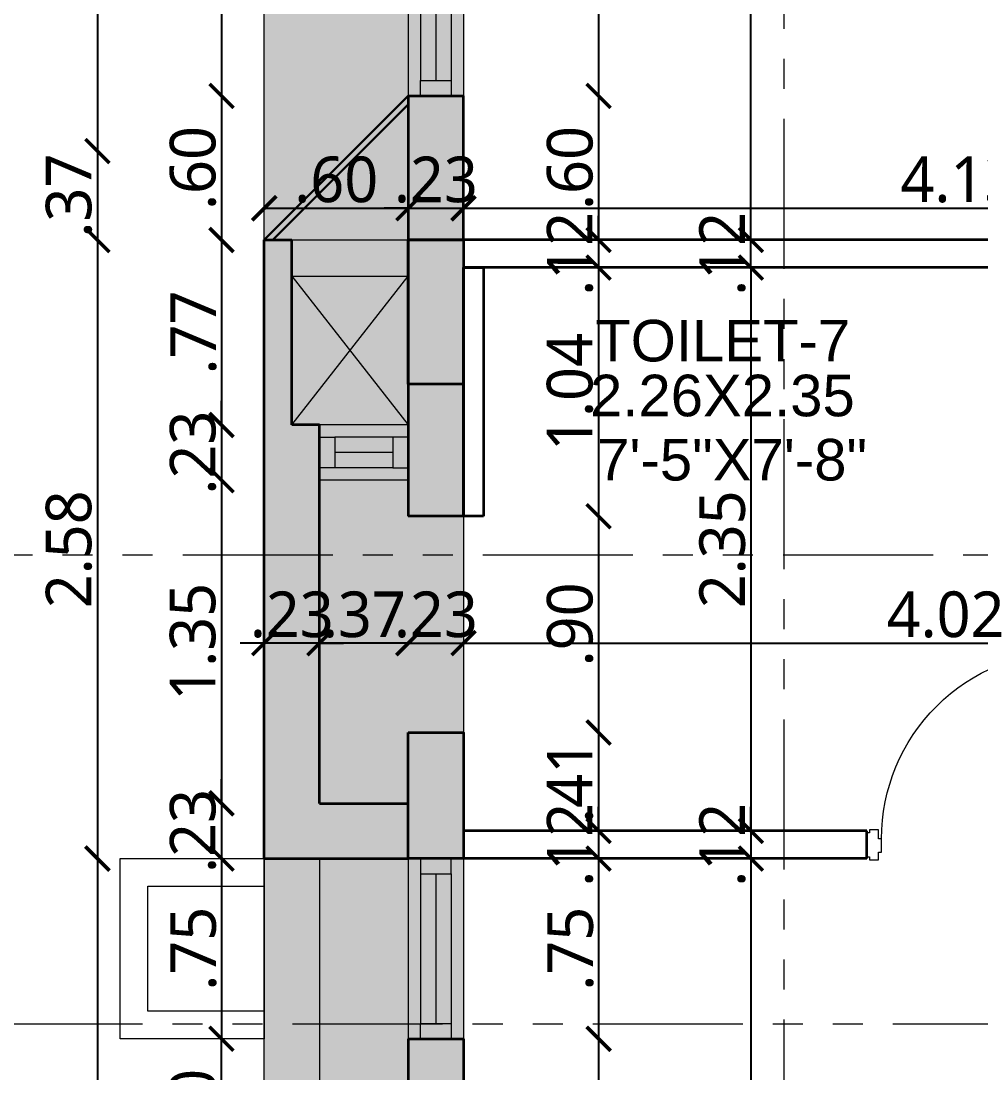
# Model space of a CAD drawing. Extents: x 2450 to 2649, y -7 to 131.
# Drawn here: x 2453.57 to 2457.567, y 34.671 to 39.05 of the extents above; entities that cross this region are included whole.
import ezdxf

# ---------------------------------------------------------------- set-up
doc = ezdxf.new("R2010")
doc.units = 0
doc.header["$MEASUREMENT"] = 0
doc.header["$PDMODE"] = 34
doc.linetypes.add('HIDDEN', pattern=[0.375, 0.25, -0.125])
doc.linetypes.add('PHANTOM2', pattern=[1.25, 0.625, -0.125, 0.125, -0.125, 0.125, -0.125])
for name, color, linetype, lineweight in [('COLUMN', 5, 'Continuous', 35), ('DOOR-WINDOW', 35, 'Continuous', 13), ('DROP', 35, 'Continuous', 13), ('M.S.JALI', 200, 'Continuous', 30), ('SECTION LINE', 3, 'PHANTOM2', 5), ('terrace-02', 63, 'Continuous', 18), ('TEXT-1', 7, 'Continuous', 9), ('WALL', 30, 'Continuous', 35), ('WINDOW-LINE', 25, 'Continuous', 9)]:
    doc.layers.add(name, color=color, linetype=linetype, lineweight=lineweight)
for name, color, linetype, lineweight, true_color in [('HEATCH BEAM BOTTOM', 7, 'Continuous', 13, 0x92bdc9), ('R.C.C PROJATION', 7, 'HIDDEN', 13, 0xa32900), ('WORKING DIM', 7, 'Continuous', 15, 0x292929)]:
    doc.layers.add(name, color=color, linetype=linetype, lineweight=lineweight, true_color=true_color)
doc.styles.add('ARIAL', font='arial.ttf')
doc.styles.get("Standard").update_dxf_attribs({"font": 'malgunsl.ttf'})
doc.dimstyles.new('R07', dxfattribs={"dimtxt": 0.19, "dimasz": 0.1, "dimexe": 0.18, "dimexo": 0.0625, "dimgap": 0.02, "dimtad": 1, "dimzin": 4, "dimdsep": 46, "dimtxsty": 'Standard', "dimblk": 'ARCHTICK', "dimcen": 0, "dimse1": 1, "dimse2": 1, "dimclrd": 256, "dimclre": 48, "dimclrt": 256, "dimadec": 0, "dimazin": 0, "dimtm": 1e-09, "dimtfac": 1, "dimtix": 1, "dimtmove": 1, "dimatfit": 3, "dimfxl": 0.18, "dimtolj": 1, "dimtzin": 0, "dimlwe": 15, "dimarcsym": 0})

# ---------------------------------------------------------------- blocks, each defined once
blk = doc.blocks.new('*U33')
at = {"layer": 'WINDOW-LINE'}
for p, q in [((175536.9, -38738.57), (175536.9, -38724.1)), ((175545.9, -38738.57), (175545.9, -38724.1))]:
    blk.add_line(p, q, dxfattribs=at)
at = {"layer": 'WINDOW-LINE', "color": 35, "true_color": 0x9d754d}
for p, q in [((175538.9, -38736.07), (175538.9, -38726.6)), ((175543.9, -38736.07), (175543.9, -38726.6))]:
    blk.add_line(p, q, dxfattribs=at)
at = {"layer": 'WINDOW-LINE', "color": 4, "true_color": 0x24ffff}
blk.add_line((175541.4, -38736.07), (175541.4, -38726.6), dxfattribs=at)
at = {"layer": 'WINDOW-LINE'}
for points in [[(175536.9, -38724.1), (175545.9, -38724.1), (175545.9, -38724.1), (175536.9, -38724.1)], [(175536.9, -38738.57), (175545.9, -38738.57), (175545.9, -38738.57), (175536.9, -38738.57)]]:
    blk.add_lwpolyline(points, close=True, dxfattribs=at)
at = {"layer": 'WINDOW-LINE', "color": 35, "true_color": 0x9d754d}
for points in [[(175538.9, -38724.1), (175543.9, -38724.1), (175543.9, -38726.6), (175538.9, -38726.6)], [(175538.9, -38738.57), (175543.9, -38738.57), (175543.9, -38736.07), (175538.9, -38736.07)]]:
    blk.add_lwpolyline(points, close=True, dxfattribs=at)
blk = doc.blocks.new('*U36')
at = {"layer": 'WINDOW-LINE'}
for p, q in [((175536.9, -38810.37), (175536.9, -38726.84)), ((175545.9, -38810.37), (175545.9, -38726.84))]:
    blk.add_line(p, q, dxfattribs=at)
at = {"layer": 'WINDOW-LINE', "color": 35, "true_color": 0x9d754d}
for p, q in [((175538.9, -38807.87), (175538.9, -38729.34)), ((175543.9, -38807.87), (175543.9, -38729.34))]:
    blk.add_line(p, q, dxfattribs=at)
at = {"layer": 'WINDOW-LINE', "color": 4, "true_color": 0x24ffff}
blk.add_line((175541.4, -38807.87), (175541.4, -38729.34), dxfattribs=at)
at = {"layer": 'WINDOW-LINE'}
for points in [[(175536.9, -38726.84), (175545.9, -38726.84), (175545.9, -38726.84), (175536.9, -38726.84)], [(175536.9, -38810.37), (175545.9, -38810.37), (175545.9, -38810.37), (175536.9, -38810.37)]]:
    blk.add_lwpolyline(points, close=True, dxfattribs=at)
at = {"layer": 'WINDOW-LINE', "color": 35, "true_color": 0x9d754d}
for points in [[(175538.9, -38726.84), (175543.9, -38726.84), (175543.9, -38729.34), (175538.9, -38729.34)], [(175538.9, -38810.37), (175543.9, -38810.37), (175543.9, -38807.87), (175538.9, -38807.87)]]:
    blk.add_lwpolyline(points, close=True, dxfattribs=at)
blk = doc.blocks.new('*U14')
at = {"layer": 'DOOR-WINDOW'}
for points in [[(0.0492, 0.804), (0.0492, 0.0263), (0.0605, 0.0263), (0.0605, 0.804), (0.0492, 0.804)], [(0, 0.05), (0, -0.05), (0.0105, -0.05), (0.0105, -0.0625), (0.048, -0.0625), (0.048, -0.0313), (0.0605, -0.0313), (0.0605, 0.025), (0.048, 0.025), (0.048, 0.0625), (0.0105, 0.0625), (0.0105, 0.05)], [(0.9, 0.05), (0.9, -0.05), (0.8895, -0.05), (0.8895, -0.0625), (0.852, -0.0625), (0.852, -0.0313), (0.8395, -0.0313), (0.8395, 0.025), (0.852, 0.025), (0.852, 0.0625), (0.8895, 0.0625), (0.8895, 0.05)]]:
    blk.add_lwpolyline(points, close=True, dxfattribs=at)
blk.add_arc((0.0605, 0.025), 0.779, 360, 90.3667, dxfattribs=at)
blk = doc.blocks.new('*U76')
at = {"layer": 'WINDOW-LINE'}
for p, q in [((175536.9, -38729.38), (175536.9, -38700.03)), ((175545.9, -38729.38), (175545.9, -38700.03))]:
    blk.add_line(p, q, dxfattribs=at)
at = {"layer": 'WINDOW-LINE', "color": 35, "true_color": 0x9d754d}
for p, q in [((175538.9, -38726.88), (175538.9, -38702.53)), ((175543.9, -38726.88), (175543.9, -38702.53))]:
    blk.add_line(p, q, dxfattribs=at)
at = {"layer": 'WINDOW-LINE', "color": 4, "true_color": 0x24ffff}
blk.add_line((175541.4, -38726.88), (175541.4, -38702.53), dxfattribs=at)
at = {"layer": 'WINDOW-LINE'}
for points in [[(175536.9, -38700.03), (175545.9, -38700.03), (175545.9, -38700.03), (175536.9, -38700.03)], [(175536.9, -38729.38), (175545.9, -38729.38), (175545.9, -38729.38), (175536.9, -38729.38)]]:
    blk.add_lwpolyline(points, close=True, dxfattribs=at)
at = {"layer": 'WINDOW-LINE', "color": 35, "true_color": 0x9d754d}
for points in [[(175538.9, -38700.03), (175543.9, -38700.03), (175543.9, -38702.53), (175538.9, -38702.53)], [(175538.9, -38729.38), (175543.9, -38729.38), (175543.9, -38726.88), (175538.9, -38726.88)]]:
    blk.add_lwpolyline(points, close=True, dxfattribs=at)
blk = doc.blocks.new('_ArchTick')
at = {"color": 0, "linetype": 'ByBlock', "const_width": 0.15}
blk.add_lwpolyline([(-0.5, -0.5), (0.5, 0.5)], dxfattribs=at)
blk = doc.blocks.new('*D3047')
at = {"layer": 'DEFPOINTS', "color": 0, "transparency": 16777216}
for p in [(2455.1828, 40.8732), (2454.4048, 38.7385), (2455.1828, 38.7385)]:
    blk.add_point(p, dxfattribs=at)
at = {"layer": 'WORKING DIM', "lineweight": -2, "transparency": 16777216}
blk.add_line((2454.4048, 40.8732), (2454.4048, 38.7385), dxfattribs=at)
at = {"layer": 'WORKING DIM', "lineweight": -2, "transparency": 16777216, "xscale": 0.1, "yscale": 0.1, "zscale": 0.1}
for p, rotation in [((2454.4048, 40.8732), 90), ((2454.4048, 38.7385), 270)]:
    blk.add_blockref('_ArchTick', p, dxfattribs=dict(at, rotation=rotation))
at = {"layer": 'WORKING DIM', "transparency": 16777216, "insert": (2454.286, 39.8058), "char_height": 0.19, "attachment_point": 5, "rotation": 90}
blk.add_mtext('\\A1;2.13', dxfattribs=at)
blk = doc.blocks.new('*D3048')
at = {"layer": 'DEFPOINTS', "color": 0, "transparency": 16777216}
for p in [(2455.1828, 38.7385), (2454.4048, 38.1385), (2455.1828, 38.1385)]:
    blk.add_point(p, dxfattribs=at)
at = {"layer": 'WORKING DIM', "lineweight": -2, "transparency": 16777216}
blk.add_line((2454.4048, 38.7385), (2454.4048, 38.1385), dxfattribs=at)
at = {"layer": 'WORKING DIM', "lineweight": -2, "transparency": 16777216, "xscale": 0.1, "yscale": 0.1, "zscale": 0.1}
for p, rotation in [((2454.4048, 38.7385), 90), ((2454.4048, 38.1385), 270)]:
    blk.add_blockref('_ArchTick', p, dxfattribs=dict(at, rotation=rotation))
at = {"layer": 'WORKING DIM', "transparency": 16777216, "insert": (2454.2865, 38.4385), "char_height": 0.19, "attachment_point": 5, "rotation": 90}
blk.add_mtext('\\A1;.60', dxfattribs=at)
blk = doc.blocks.new('*D3049')
at = {"layer": 'DEFPOINTS', "color": 0, "transparency": 16777216}
for p in [(2455.1828, 38.1385), (2454.4048, 37.3685), (2454.7553, 37.3685)]:
    blk.add_point(p, dxfattribs=at)
at = {"layer": 'WORKING DIM', "lineweight": -2, "transparency": 16777216}
blk.add_line((2454.4048, 38.1385), (2454.4048, 37.3685), dxfattribs=at)
at = {"layer": 'WORKING DIM', "lineweight": -2, "transparency": 16777216, "xscale": 0.1, "yscale": 0.1, "zscale": 0.1}
for p, rotation in [((2454.4048, 38.1385), 90), ((2454.4048, 37.3685), 270)]:
    blk.add_blockref('_ArchTick', p, dxfattribs=dict(at, rotation=rotation))
at = {"layer": 'WORKING DIM', "transparency": 16777216, "insert": (2454.2884, 37.7535), "char_height": 0.19, "attachment_point": 5, "rotation": 90}
blk.add_mtext('\\A1;.77', dxfattribs=at)
blk = doc.blocks.new('*D3050')
at = {"layer": 'DEFPOINTS', "color": 0, "transparency": 16777216}
for p in [(2454.7553, 37.3685), (2454.4048, 37.1385), (2454.8128, 37.1385)]:
    blk.add_point(p, dxfattribs=at)
at = {"layer": 'WORKING DIM', "lineweight": -2, "transparency": 16777216}
for p, q in [((2454.4048, 37.3685), (2454.4048, 37.4685)), ((2454.4048, 37.3685), (2454.4048, 37.1385)), ((2454.4048, 37.1385), (2454.4048, 37.0385))]:
    blk.add_line(p, q, dxfattribs=at)
at = {"layer": 'WORKING DIM', "lineweight": -2, "transparency": 16777216, "xscale": 0.1, "yscale": 0.1, "zscale": 0.1}
for p, rotation in [((2454.4048, 37.3685), 270), ((2454.4048, 37.1385), 90)]:
    blk.add_blockref('_ArchTick', p, dxfattribs=dict(at, rotation=rotation))
at = {"layer": 'WORKING DIM', "transparency": 16777216, "insert": (2454.2865, 37.2535), "char_height": 0.19, "attachment_point": 5, "rotation": 90}
blk.add_mtext('\\A1;.23', dxfattribs=at)
blk = doc.blocks.new('*D3051')
at = {"layer": 'DEFPOINTS', "color": 0, "transparency": 16777216}
for p in [(2454.8128, 37.1385), (2454.4048, 35.7935), (2454.8128, 35.7935)]:
    blk.add_point(p, dxfattribs=at)
at = {"layer": 'WORKING DIM', "lineweight": -2, "transparency": 16777216}
blk.add_line((2454.4048, 37.1385), (2454.4048, 35.7935), dxfattribs=at)
at = {"layer": 'WORKING DIM', "lineweight": -2, "transparency": 16777216, "xscale": 0.1, "yscale": 0.1, "zscale": 0.1}
for p, rotation in [((2454.4048, 37.1385), 90), ((2454.4048, 35.7935), 270)]:
    blk.add_blockref('_ArchTick', p, dxfattribs=dict(at, rotation=rotation))
at = {"layer": 'WORKING DIM', "transparency": 16777216, "insert": (2454.286, 36.466), "char_height": 0.19, "attachment_point": 5, "rotation": 90}
blk.add_mtext('\\A1;1.35', dxfattribs=at)
blk = doc.blocks.new('*D3052')
at = {"layer": 'DEFPOINTS', "color": 0, "transparency": 16777216}
for p in [(2454.8128, 35.7935), (2454.4048, 35.5635), (2454.8128, 35.5635)]:
    blk.add_point(p, dxfattribs=at)
at = {"layer": 'WORKING DIM', "lineweight": -2, "transparency": 16777216}
for p, q in [((2454.4048, 35.7935), (2454.4048, 35.8935)), ((2454.4048, 35.7935), (2454.4048, 35.5635)), ((2454.4048, 35.5635), (2454.4048, 35.4635))]:
    blk.add_line(p, q, dxfattribs=at)
at = {"layer": 'WORKING DIM', "lineweight": -2, "transparency": 16777216, "xscale": 0.1, "yscale": 0.1, "zscale": 0.1}
for p, rotation in [((2454.4048, 35.7935), 270), ((2454.4048, 35.5635), 90)]:
    blk.add_blockref('_ArchTick', p, dxfattribs=dict(at, rotation=rotation))
at = {"layer": 'WORKING DIM', "transparency": 16777216, "insert": (2454.2865, 35.6785), "char_height": 0.19, "attachment_point": 5, "rotation": 90}
blk.add_mtext('\\A1;.23', dxfattribs=at)
blk = doc.blocks.new('*D3053')
at = {"layer": 'DEFPOINTS', "color": 0, "transparency": 16777216}
for p in [(2454.8128, 35.5635), (2454.4048, 34.8135), (2455.1828, 34.8135)]:
    blk.add_point(p, dxfattribs=at)
at = {"layer": 'WORKING DIM', "lineweight": -2, "transparency": 16777216}
blk.add_line((2454.4048, 35.5635), (2454.4048, 34.8135), dxfattribs=at)
at = {"layer": 'WORKING DIM', "lineweight": -2, "transparency": 16777216, "xscale": 0.1, "yscale": 0.1, "zscale": 0.1}
for p, rotation in [((2454.4048, 35.5635), 90), ((2454.4048, 34.8135), 270)]:
    blk.add_blockref('_ArchTick', p, dxfattribs=dict(at, rotation=rotation))
at = {"layer": 'WORKING DIM', "transparency": 16777216, "insert": (2454.2882, 35.1885), "char_height": 0.19, "attachment_point": 5, "rotation": 90}
blk.add_mtext('\\A1;.75', dxfattribs=at)
blk = doc.blocks.new('*D3057')
at = {"layer": 'DEFPOINTS', "color": 0, "transparency": 16777216}
for p in [(2455.1828, 41.1032), (2453.888, 38.5085), (2454.9978, 38.5085)]:
    blk.add_point(p, dxfattribs=at)
at = {"layer": 'WORKING DIM', "lineweight": -2, "transparency": 16777216}
blk.add_line((2453.888, 41.1032), (2453.888, 38.5085), dxfattribs=at)
at = {"layer": 'WORKING DIM', "lineweight": -2, "transparency": 16777216, "xscale": 0.1, "yscale": 0.1, "zscale": 0.1}
for p, rotation in [((2453.888, 41.1032), 90), ((2453.888, 38.5085), 270)]:
    blk.add_blockref('_ArchTick', p, dxfattribs=dict(at, rotation=rotation))
at = {"layer": 'WORKING DIM', "transparency": 16777216, "insert": (2453.7697, 39.8058), "char_height": 0.19, "attachment_point": 5, "rotation": 90}
blk.add_mtext('\\A1;2.59', dxfattribs=at)
blk = doc.blocks.new('*D3058')
at = {"layer": 'DEFPOINTS', "color": 0, "transparency": 16777216}
for p in [(2454.9978, 38.5085), (2453.888, 38.1385), (2454.9403, 38.1385)]:
    blk.add_point(p, dxfattribs=at)
at = {"layer": 'WORKING DIM', "lineweight": -2, "transparency": 16777216}
blk.add_line((2453.888, 38.5085), (2453.888, 38.1385), dxfattribs=at)
at = {"layer": 'WORKING DIM', "lineweight": -2, "transparency": 16777216, "xscale": 0.1, "yscale": 0.1, "zscale": 0.1}
for p, rotation in [((2453.888, 38.5085), 90), ((2453.888, 38.1385), 270)]:
    blk.add_blockref('_ArchTick', p, dxfattribs=dict(at, rotation=rotation))
at = {"layer": 'WORKING DIM', "transparency": 16777216, "insert": (2453.7697, 38.3235), "char_height": 0.19, "attachment_point": 5, "rotation": 90}
blk.add_mtext('\\A1;.37', dxfattribs=at)
blk = doc.blocks.new('*D3059')
at = {"layer": 'DEFPOINTS', "color": 0, "transparency": 16777216}
for p in [(2454.9403, 38.1385), (2453.888, 35.5635), (2454.9403, 35.5635)]:
    blk.add_point(p, dxfattribs=at)
at = {"layer": 'WORKING DIM', "lineweight": -2, "transparency": 16777216}
blk.add_line((2453.888, 38.1385), (2453.888, 35.5635), dxfattribs=at)
at = {"layer": 'WORKING DIM', "lineweight": -2, "transparency": 16777216, "xscale": 0.1, "yscale": 0.1, "zscale": 0.1}
for p, rotation in [((2453.888, 38.1385), 90), ((2453.888, 35.5635), 270)]:
    blk.add_blockref('_ArchTick', p, dxfattribs=dict(at, rotation=rotation))
at = {"layer": 'WORKING DIM', "transparency": 16777216, "insert": (2453.7697, 36.851), "char_height": 0.19, "attachment_point": 5, "rotation": 90}
blk.add_mtext('\\A1;2.58', dxfattribs=at)
blk = doc.blocks.new('*D3060')
at = {"layer": 'DEFPOINTS', "color": 0, "transparency": 16777216}
for p in [(2454.9403, 35.5635), (2453.888, 31.0835), (2455.4828, 31.0835)]:
    blk.add_point(p, dxfattribs=at)
at = {"layer": 'WORKING DIM', "lineweight": -2, "transparency": 16777216}
blk.add_line((2453.888, 35.5635), (2453.888, 31.0835), dxfattribs=at)
at = {"layer": 'WORKING DIM', "lineweight": -2, "transparency": 16777216, "xscale": 0.1, "yscale": 0.1, "zscale": 0.1}
for p, rotation in [((2453.888, 35.5635), 90), ((2453.888, 31.0835), 270)]:
    blk.add_blockref('_ArchTick', p, dxfattribs=dict(at, rotation=rotation))
at = {"layer": 'WORKING DIM', "transparency": 16777216, "insert": (2453.7697, 33.3235), "char_height": 0.19, "attachment_point": 5, "rotation": 90}
blk.add_mtext('\\A1;4.48', dxfattribs=at)
blk = doc.blocks.new('*D3076')
at = {"layer": 'DEFPOINTS', "color": 0, "transparency": 16777216}
for p in [(2455.4128, 40.8732), (2455.4128, 38.7385), (2455.9751, 38.7385)]:
    blk.add_point(p, dxfattribs=at)
at = {"layer": 'WORKING DIM', "lineweight": -2, "transparency": 16777216}
blk.add_line((2455.9751, 40.8732), (2455.9751, 38.7385), dxfattribs=at)
at = {"layer": 'WORKING DIM', "lineweight": -2, "transparency": 16777216, "xscale": 0.1, "yscale": 0.1, "zscale": 0.1}
for p, rotation in [((2455.9751, 40.8732), 90), ((2455.9751, 38.7385), 270)]:
    blk.add_blockref('_ArchTick', p, dxfattribs=dict(at, rotation=rotation))
at = {"layer": 'WORKING DIM', "transparency": 16777216, "insert": (2455.8563, 39.8058), "char_height": 0.19, "attachment_point": 5, "rotation": 90}
blk.add_mtext('\\A1;2.13', dxfattribs=at)
blk = doc.blocks.new('*D3077')
at = {"layer": 'DEFPOINTS', "color": 0, "transparency": 16777216}
for p in [(2455.4128, 38.7385), (2455.4128, 38.1385), (2455.9751, 38.1385)]:
    blk.add_point(p, dxfattribs=at)
at = {"layer": 'WORKING DIM', "lineweight": -2, "transparency": 16777216}
blk.add_line((2455.9751, 38.7385), (2455.9751, 38.1385), dxfattribs=at)
at = {"layer": 'WORKING DIM', "lineweight": -2, "transparency": 16777216, "xscale": 0.1, "yscale": 0.1, "zscale": 0.1}
for p, rotation in [((2455.9751, 38.7385), 90), ((2455.9751, 38.1385), 270)]:
    blk.add_blockref('_ArchTick', p, dxfattribs=dict(at, rotation=rotation))
at = {"layer": 'WORKING DIM', "transparency": 16777216, "insert": (2455.8568, 38.4385), "char_height": 0.19, "attachment_point": 5, "rotation": 90}
blk.add_mtext('\\A1;.60', dxfattribs=at)
blk = doc.blocks.new('*D3078')
at = {"layer": 'DEFPOINTS', "color": 0, "transparency": 16777216}
for p in [(2455.4128, 38.1385), (2455.4128, 38.0235), (2455.9751, 38.0235)]:
    blk.add_point(p, dxfattribs=at)
at = {"layer": 'WORKING DIM', "lineweight": -2, "transparency": 16777216}
for p, q in [((2455.9751, 38.1385), (2455.9751, 38.2385)), ((2455.9751, 38.1385), (2455.9751, 38.0235)), ((2455.9751, 38.0235), (2455.9751, 37.9235))]:
    blk.add_line(p, q, dxfattribs=at)
at = {"layer": 'WORKING DIM', "lineweight": -2, "transparency": 16777216, "xscale": 0.1, "yscale": 0.1, "zscale": 0.1}
for p, rotation in [((2455.9751, 38.1385), 270), ((2455.9751, 38.0235), 90)]:
    blk.add_blockref('_ArchTick', p, dxfattribs=dict(at, rotation=rotation))
at = {"layer": 'WORKING DIM', "transparency": 16777216, "insert": (2455.8566, 38.081), "char_height": 0.19, "attachment_point": 5, "rotation": 90}
blk.add_mtext('\\A1;.12', dxfattribs=at)
blk = doc.blocks.new('*D3079')
at = {"layer": 'DEFPOINTS', "color": 0, "transparency": 16777216}
for p in [(2455.4128, 38.0235), (2455.4952, 36.9885), (2455.9751, 36.9885)]:
    blk.add_point(p, dxfattribs=at)
at = {"layer": 'WORKING DIM', "lineweight": -2, "transparency": 16777216}
blk.add_line((2455.9751, 38.0235), (2455.9751, 36.9885), dxfattribs=at)
at = {"layer": 'WORKING DIM', "lineweight": -2, "transparency": 16777216, "xscale": 0.1, "yscale": 0.1, "zscale": 0.1}
for p, rotation in [((2455.9751, 38.0235), 90), ((2455.9751, 36.9885), 270)]:
    blk.add_blockref('_ArchTick', p, dxfattribs=dict(at, rotation=rotation))
at = {"layer": 'WORKING DIM', "transparency": 16777216, "insert": (2455.8563, 37.506), "char_height": 0.19, "attachment_point": 5, "rotation": 90}
blk.add_mtext('\\A1;1.04', dxfattribs=at)
blk = doc.blocks.new('*D3080')
at = {"layer": 'DEFPOINTS', "color": 0, "transparency": 16777216}
for p in [(2455.4952, 36.9885), (2455.4128, 36.0885), (2455.9751, 36.0885)]:
    blk.add_point(p, dxfattribs=at)
at = {"layer": 'WORKING DIM', "lineweight": -2, "transparency": 16777216}
blk.add_line((2455.9751, 36.9885), (2455.9751, 36.0885), dxfattribs=at)
at = {"layer": 'WORKING DIM', "lineweight": -2, "transparency": 16777216, "xscale": 0.1, "yscale": 0.1, "zscale": 0.1}
for p, rotation in [((2455.9751, 36.9885), 90), ((2455.9751, 36.0885), 270)]:
    blk.add_blockref('_ArchTick', p, dxfattribs=dict(at, rotation=rotation))
at = {"layer": 'WORKING DIM', "transparency": 16777216, "insert": (2455.8568, 36.5385), "char_height": 0.19, "attachment_point": 5, "rotation": 90}
blk.add_mtext('\\A1;.90', dxfattribs=at)
blk = doc.blocks.new('*D3081')
at = {"layer": 'DEFPOINTS', "color": 0, "transparency": 16777216}
for p in [(2455.4128, 36.0885), (2455.4128, 35.6785), (2455.9751, 35.6785)]:
    blk.add_point(p, dxfattribs=at)
at = {"layer": 'WORKING DIM', "lineweight": -2, "transparency": 16777216}
blk.add_line((2455.9751, 36.0885), (2455.9751, 35.6785), dxfattribs=at)
at = {"layer": 'WORKING DIM', "lineweight": -2, "transparency": 16777216, "xscale": 0.1, "yscale": 0.1, "zscale": 0.1}
for p, rotation in [((2455.9751, 36.0885), 90), ((2455.9751, 35.6785), 270)]:
    blk.add_blockref('_ArchTick', p, dxfattribs=dict(at, rotation=rotation))
at = {"layer": 'WORKING DIM', "transparency": 16777216, "insert": (2455.8566, 35.8835), "char_height": 0.19, "attachment_point": 5, "rotation": 90}
blk.add_mtext('\\A1;.41', dxfattribs=at)
blk = doc.blocks.new('*D3082')
at = {"layer": 'DEFPOINTS', "color": 0, "transparency": 16777216}
for p in [(2455.4128, 35.6785), (2455.4128, 35.5635), (2455.9751, 35.5635)]:
    blk.add_point(p, dxfattribs=at)
at = {"layer": 'WORKING DIM', "lineweight": -2, "transparency": 16777216}
for p, q in [((2455.9751, 35.6785), (2455.9751, 35.7785)), ((2455.9751, 35.6785), (2455.9751, 35.5635)), ((2455.9751, 35.5635), (2455.9751, 35.4635))]:
    blk.add_line(p, q, dxfattribs=at)
at = {"layer": 'WORKING DIM', "lineweight": -2, "transparency": 16777216, "xscale": 0.1, "yscale": 0.1, "zscale": 0.1}
for p, rotation in [((2455.9751, 35.6785), 270), ((2455.9751, 35.5635), 90)]:
    blk.add_blockref('_ArchTick', p, dxfattribs=dict(at, rotation=rotation))
at = {"layer": 'WORKING DIM', "transparency": 16777216, "insert": (2455.8566, 35.621), "char_height": 0.19, "attachment_point": 5, "rotation": 90}
blk.add_mtext('\\A1;.12', dxfattribs=at)
blk = doc.blocks.new('*D3083')
at = {"layer": 'DEFPOINTS', "color": 0, "transparency": 16777216}
for p in [(2455.4128, 35.5635), (2455.4128, 34.8135), (2455.9751, 34.8135)]:
    blk.add_point(p, dxfattribs=at)
at = {"layer": 'WORKING DIM', "lineweight": -2, "transparency": 16777216}
blk.add_line((2455.9751, 35.5635), (2455.9751, 34.8135), dxfattribs=at)
at = {"layer": 'WORKING DIM', "lineweight": -2, "transparency": 16777216, "xscale": 0.1, "yscale": 0.1, "zscale": 0.1}
for p, rotation in [((2455.9751, 35.5635), 90), ((2455.9751, 34.8135), 270)]:
    blk.add_blockref('_ArchTick', p, dxfattribs=dict(at, rotation=rotation))
at = {"layer": 'WORKING DIM', "transparency": 16777216, "insert": (2455.8585, 35.1885), "char_height": 0.19, "attachment_point": 5, "rotation": 90}
blk.add_mtext('\\A1;.75', dxfattribs=at)
blk = doc.blocks.new('*D3084')
at = {"layer": 'DEFPOINTS', "color": 0, "transparency": 16777216}
for p in [(2455.4128, 34.8135), (2455.5978, 31.3135), (2455.9751, 31.3135)]:
    blk.add_point(p, dxfattribs=at)
at = {"layer": 'WORKING DIM', "lineweight": -2, "transparency": 16777216}
blk.add_line((2455.9751, 34.8135), (2455.9751, 31.3135), dxfattribs=at)
at = {"layer": 'WORKING DIM', "lineweight": -2, "transparency": 16777216, "xscale": 0.1, "yscale": 0.1, "zscale": 0.1}
for p, rotation in [((2455.9751, 34.8135), 90), ((2455.9751, 31.3135), 270)]:
    blk.add_blockref('_ArchTick', p, dxfattribs=dict(at, rotation=rotation))
at = {"layer": 'WORKING DIM', "transparency": 16777216, "insert": (2455.8568, 33.0635), "char_height": 0.19, "attachment_point": 5, "rotation": 90}
blk.add_mtext('\\A1;3.50', dxfattribs=at)
blk = doc.blocks.new('*D3086')
at = {"layer": 'DEFPOINTS', "color": 0, "transparency": 16777216}
for p in [(2457.4203, 38.0235), (2456.6097, 35.6785), (2457.0928, 35.6785)]:
    blk.add_point(p, dxfattribs=at)
at = {"layer": 'WORKING DIM', "lineweight": -2, "transparency": 16777216}
blk.add_line((2456.6097, 38.0235), (2456.6097, 35.6785), dxfattribs=at)
at = {"layer": 'WORKING DIM', "lineweight": -2, "transparency": 16777216, "xscale": 0.1, "yscale": 0.1, "zscale": 0.1}
for p, rotation in [((2456.6097, 38.0235), 90), ((2456.6097, 35.6785), 270)]:
    blk.add_blockref('_ArchTick', p, dxfattribs=dict(at, rotation=rotation))
at = {"layer": 'WORKING DIM', "transparency": 16777216, "insert": (2456.4914, 36.851), "char_height": 0.19, "attachment_point": 5, "rotation": 90}
blk.add_mtext('\\A1;2.35', dxfattribs=at)
blk = doc.blocks.new('*D3087')
at = {"layer": 'DEFPOINTS', "color": 0, "transparency": 16777216}
for p in [(2456.6097, 38.1385), (2457.4203, 38.1385), (2457.4203, 38.0235)]:
    blk.add_point(p, dxfattribs=at)
at = {"layer": 'WORKING DIM', "lineweight": -2, "transparency": 16777216}
for p, q in [((2456.6097, 38.1385), (2456.6097, 38.2385)), ((2456.6097, 38.0235), (2456.6097, 38.1385)), ((2456.6097, 38.0235), (2456.6097, 37.9235))]:
    blk.add_line(p, q, dxfattribs=at)
at = {"layer": 'WORKING DIM', "lineweight": -2, "transparency": 16777216, "xscale": 0.1, "yscale": 0.1, "zscale": 0.1}
for p, rotation in [((2456.6097, 38.1385), 270), ((2456.6097, 38.0235), 90)]:
    blk.add_blockref('_ArchTick', p, dxfattribs=dict(at, rotation=rotation))
at = {"layer": 'WORKING DIM', "transparency": 16777216, "insert": (2456.4912, 38.081), "char_height": 0.19, "attachment_point": 5, "rotation": 90}
blk.add_mtext('\\A1;.12', dxfattribs=at)
blk = doc.blocks.new('*D3088')
at = {"layer": 'DEFPOINTS', "color": 0, "transparency": 16777216}
for p in [(2456.6097, 42.9864), (2457.3628, 42.9864), (2457.3628, 38.1385)]:
    blk.add_point(p, dxfattribs=at)
at = {"layer": 'WORKING DIM', "lineweight": -2, "transparency": 16777216}
blk.add_line((2456.6097, 38.1385), (2456.6097, 42.9864), dxfattribs=at)
at = {"layer": 'WORKING DIM', "lineweight": -2, "transparency": 16777216, "xscale": 0.1, "yscale": 0.1, "zscale": 0.1}
for p, rotation in [((2456.6097, 42.9864), 90), ((2456.6097, 38.1385), 270)]:
    blk.add_blockref('_ArchTick', p, dxfattribs=dict(at, rotation=rotation))
at = {"layer": 'WORKING DIM', "transparency": 16777216, "insert": (2456.4914, 40.5624), "char_height": 0.19, "attachment_point": 5, "rotation": 90}
blk.add_mtext('\\A1;4.85', dxfattribs=at)
blk = doc.blocks.new('*D3090')
at = {"layer": 'DEFPOINTS', "color": 0, "transparency": 16777216}
for p in [(2456.2528, 35.6785), (2456.2528, 35.5635), (2456.6097, 35.5635)]:
    blk.add_point(p, dxfattribs=at)
at = {"layer": 'WORKING DIM', "lineweight": -2, "transparency": 16777216}
for p, q in [((2456.6097, 35.6785), (2456.6097, 35.7785)), ((2456.6097, 35.6785), (2456.6097, 35.5635)), ((2456.6097, 35.5635), (2456.6097, 35.4635))]:
    blk.add_line(p, q, dxfattribs=at)
at = {"layer": 'WORKING DIM', "lineweight": -2, "transparency": 16777216, "xscale": 0.1, "yscale": 0.1, "zscale": 0.1}
for p, rotation in [((2456.6097, 35.6785), 270), ((2456.6097, 35.5635), 90)]:
    blk.add_blockref('_ArchTick', p, dxfattribs=dict(at, rotation=rotation))
at = {"layer": 'WORKING DIM', "transparency": 16777216, "insert": (2456.4912, 35.621), "char_height": 0.19, "attachment_point": 5, "rotation": 90}
blk.add_mtext('\\A1;.12', dxfattribs=at)
blk = doc.blocks.new('*D3091')
at = {"layer": 'DEFPOINTS', "color": 0, "transparency": 16777216}
for p in [(2456.2528, 35.5635), (2456.2528, 31.3135), (2456.6097, 31.3135)]:
    blk.add_point(p, dxfattribs=at)
at = {"layer": 'WORKING DIM', "lineweight": -2, "transparency": 16777216}
blk.add_line((2456.6097, 35.5635), (2456.6097, 31.3135), dxfattribs=at)
at = {"layer": 'WORKING DIM', "lineweight": -2, "transparency": 16777216, "xscale": 0.1, "yscale": 0.1, "zscale": 0.1}
for p, rotation in [((2456.6097, 35.5635), 90), ((2456.6097, 31.3135), 270)]:
    blk.add_blockref('_ArchTick', p, dxfattribs=dict(at, rotation=rotation))
at = {"layer": 'WORKING DIM', "transparency": 16777216, "insert": (2456.4915, 33.4385), "char_height": 0.19, "attachment_point": 5, "rotation": 90}
blk.add_mtext('\\A1;4.25', dxfattribs=at)
blk = doc.blocks.new('*D3193')
at = {"layer": 'DEFPOINTS', "color": 0, "transparency": 16777216}
for p in [(2455.1828, 37.3685), (2455.4128, 37.3685), (2455.4128, 36.4603)]:
    blk.add_point(p, dxfattribs=at)
at = {"layer": 'WORKING DIM', "lineweight": -2, "transparency": 16777216}
for p, q in [((2455.1828, 36.4603), (2455.0828, 36.4603)), ((2455.1828, 36.4603), (2455.4128, 36.4603)), ((2455.4128, 36.4603), (2455.5128, 36.4603))]:
    blk.add_line(p, q, dxfattribs=at)
at = {"layer": 'WORKING DIM', "lineweight": -2, "transparency": 16777216, "xscale": 0.1, "yscale": 0.1, "zscale": 0.1}
blk.add_blockref('_ArchTick', (2455.1828, 36.4603), dxfattribs=at)
at = {"layer": 'WORKING DIM', "lineweight": -2, "transparency": 16777216, "xscale": 0.1, "yscale": 0.1, "zscale": 0.1, "rotation": 180}
blk.add_blockref('_ArchTick', (2455.4128, 36.4603), dxfattribs=at)
at = {"layer": 'WORKING DIM', "transparency": 16777216, "insert": (2455.2978, 36.5786), "char_height": 0.19, "attachment_point": 5}
blk.add_mtext('\\A1;.23', dxfattribs=at)
blk = doc.blocks.new('*D3194')
at = {"layer": 'DEFPOINTS', "color": 0, "transparency": 16777216}
for p in [(2459.4278, 38.0235), (2455.4128, 37.3685), (2459.4278, 36.4603)]:
    blk.add_point(p, dxfattribs=at)
at = {"layer": 'WORKING DIM', "lineweight": -2, "transparency": 16777216}
blk.add_line((2455.4128, 36.4603), (2459.4278, 36.4603), dxfattribs=at)
at = {"layer": 'WORKING DIM', "lineweight": -2, "transparency": 16777216, "xscale": 0.1, "yscale": 0.1, "zscale": 0.1, "rotation": 180}
blk.add_blockref('_ArchTick', (2455.4128, 36.4603), dxfattribs=at)
at = {"layer": 'WORKING DIM', "lineweight": -2, "transparency": 16777216, "xscale": 0.1, "yscale": 0.1, "zscale": 0.1}
blk.add_blockref('_ArchTick', (2459.4278, 36.4603), dxfattribs=at)
at = {"layer": 'WORKING DIM', "transparency": 16777216, "insert": (2457.4203, 36.5786), "char_height": 0.19, "attachment_point": 5}
blk.add_mtext('\\A1;4.02', dxfattribs=at)
blk = doc.blocks.new('*D3207')
at = {"layer": 'DEFPOINTS', "color": 0, "transparency": 16777216}
for p in [(2454.5828, 38.6235), (2455.1828, 38.5085), (2455.1828, 38.2706)]:
    blk.add_point(p, dxfattribs=at)
at = {"layer": 'WORKING DIM', "lineweight": -2, "transparency": 16777216}
blk.add_line((2454.5828, 38.2706), (2455.1828, 38.2706), dxfattribs=at)
at = {"layer": 'WORKING DIM', "lineweight": -2, "transparency": 16777216, "xscale": 0.1, "yscale": 0.1, "zscale": 0.1, "rotation": 180}
blk.add_blockref('_ArchTick', (2454.5828, 38.2706), dxfattribs=at)
at = {"layer": 'WORKING DIM', "lineweight": -2, "transparency": 16777216, "xscale": 0.1, "yscale": 0.1, "zscale": 0.1}
blk.add_blockref('_ArchTick', (2455.1828, 38.2706), dxfattribs=at)
at = {"layer": 'WORKING DIM', "transparency": 16777216, "insert": (2454.8828, 38.3889), "char_height": 0.19, "attachment_point": 5}
blk.add_mtext('\\A1;.60', dxfattribs=at)
blk = doc.blocks.new('*D3208')
at = {"layer": 'DEFPOINTS', "color": 0, "transparency": 16777216}
for p in [(2455.1828, 38.5085), (2455.4128, 38.2706), (2455.4128, 38.1385)]:
    blk.add_point(p, dxfattribs=at)
at = {"layer": 'WORKING DIM', "lineweight": -2, "transparency": 16777216}
for p, q in [((2455.1828, 38.2706), (2455.0828, 38.2706)), ((2455.1828, 38.2706), (2455.4128, 38.2706)), ((2455.4128, 38.2706), (2455.5128, 38.2706))]:
    blk.add_line(p, q, dxfattribs=at)
at = {"layer": 'WORKING DIM', "lineweight": -2, "transparency": 16777216, "xscale": 0.1, "yscale": 0.1, "zscale": 0.1}
blk.add_blockref('_ArchTick', (2455.1828, 38.2706), dxfattribs=at)
at = {"layer": 'WORKING DIM', "lineweight": -2, "transparency": 16777216, "xscale": 0.1, "yscale": 0.1, "zscale": 0.1, "rotation": 180}
blk.add_blockref('_ArchTick', (2455.4128, 38.2706), dxfattribs=at)
at = {"layer": 'WORKING DIM', "transparency": 16777216, "insert": (2455.2978, 38.3889), "char_height": 0.19, "attachment_point": 5}
blk.add_mtext('\\A1;.23', dxfattribs=at)
blk = doc.blocks.new('*D3209')
at = {"layer": 'DEFPOINTS', "color": 0, "transparency": 16777216}
for p in [(2459.5428, 38.2706), (2455.4128, 38.1385), (2459.5428, 38.1385)]:
    blk.add_point(p, dxfattribs=at)
at = {"layer": 'WORKING DIM', "lineweight": -2, "transparency": 16777216}
blk.add_line((2455.4128, 38.2706), (2459.5428, 38.2706), dxfattribs=at)
at = {"layer": 'WORKING DIM', "lineweight": -2, "transparency": 16777216, "xscale": 0.1, "yscale": 0.1, "zscale": 0.1, "rotation": 180}
blk.add_blockref('_ArchTick', (2455.4128, 38.2706), dxfattribs=at)
at = {"layer": 'WORKING DIM', "lineweight": -2, "transparency": 16777216, "xscale": 0.1, "yscale": 0.1, "zscale": 0.1}
blk.add_blockref('_ArchTick', (2459.5428, 38.2706), dxfattribs=at)
at = {"layer": 'WORKING DIM', "transparency": 16777216, "insert": (2457.4778, 38.3895), "char_height": 0.19, "attachment_point": 5}
blk.add_mtext('\\A1;4.13', dxfattribs=at)
blk = doc.blocks.new('*D3241')
at = {"layer": 'DEFPOINTS', "color": 0, "transparency": 16777216}
for p in [(2454.4048, 34.8135), (2455.1828, 34.8135), (2455.1828, 34.2135)]:
    blk.add_point(p, dxfattribs=at)
at = {"layer": 'WORKING DIM', "lineweight": -2, "transparency": 16777216}
blk.add_line((2454.4048, 34.2135), (2454.4048, 34.8135), dxfattribs=at)
at = {"layer": 'WORKING DIM', "lineweight": -2, "transparency": 16777216, "xscale": 0.1, "yscale": 0.1, "zscale": 0.1}
for p, rotation in [((2454.4048, 34.8135), 90), ((2454.4048, 34.2135), 270)]:
    blk.add_blockref('_ArchTick', p, dxfattribs=dict(at, rotation=rotation))
at = {"layer": 'WORKING DIM', "transparency": 16777216, "insert": (2454.2865, 34.5135), "char_height": 0.19, "attachment_point": 5, "rotation": 90}
blk.add_mtext('\\A1;.60', dxfattribs=at)
blk = doc.blocks.new('*D4141')
at = {"layer": 'DEFPOINTS', "color": 0, "transparency": 16777216}
for p in [(2454.8128, 36.9885), (2455.1828, 36.9885), (2454.8128, 36.4603)]:
    blk.add_point(p, dxfattribs=at)
at = {"layer": 'WORKING DIM', "lineweight": -2, "transparency": 16777216}
blk.add_line((2455.1828, 36.4603), (2454.8128, 36.4603), dxfattribs=at)
at = {"layer": 'WORKING DIM', "lineweight": -2, "transparency": 16777216, "xscale": 0.1, "yscale": 0.1, "zscale": 0.1, "rotation": 180}
blk.add_blockref('_ArchTick', (2454.8128, 36.4603), dxfattribs=at)
at = {"layer": 'WORKING DIM', "lineweight": -2, "transparency": 16777216, "xscale": 0.1, "yscale": 0.1, "zscale": 0.1}
blk.add_blockref('_ArchTick', (2455.1828, 36.4603), dxfattribs=at)
at = {"layer": 'WORKING DIM', "transparency": 16777216, "insert": (2454.9978, 36.5786), "char_height": 0.19, "attachment_point": 5}
blk.add_mtext('\\A1;.37', dxfattribs=at)
blk = doc.blocks.new('*D4142')
at = {"layer": 'DEFPOINTS', "color": 0, "transparency": 16777216}
for p in [(2454.5828, 36.4603), (2454.5828, 35.7935), (2454.8128, 35.7935)]:
    blk.add_point(p, dxfattribs=at)
at = {"layer": 'WORKING DIM', "lineweight": -2, "transparency": 16777216}
for p, q in [((2454.5828, 36.4603), (2454.4828, 36.4603)), ((2454.8128, 36.4603), (2454.5828, 36.4603)), ((2454.8128, 36.4603), (2454.9128, 36.4603))]:
    blk.add_line(p, q, dxfattribs=at)
at = {"layer": 'WORKING DIM', "lineweight": -2, "transparency": 16777216, "xscale": 0.1, "yscale": 0.1, "zscale": 0.1}
blk.add_blockref('_ArchTick', (2454.5828, 36.4603), dxfattribs=at)
at = {"layer": 'WORKING DIM', "lineweight": -2, "transparency": 16777216, "xscale": 0.1, "yscale": 0.1, "zscale": 0.1, "rotation": 180}
blk.add_blockref('_ArchTick', (2454.8128, 36.4603), dxfattribs=at)
at = {"layer": 'WORKING DIM', "transparency": 16777216, "insert": (2454.6978, 36.5786), "char_height": 0.19, "attachment_point": 5}
blk.add_mtext('\\A1;.23', dxfattribs=at)

msp = doc.modelspace()

# ---------------------------------------------------------------- hatches: boundary and pattern name
at = {"layer": 'HEATCH BEAM BOTTOM', "ltscale": 10}
h = msp.add_hatch(dxfattribs=at)
h.set_pattern_fill('ANSI33', color=256, scale=0.5)
h.set_pattern_definition([(45, (0, 170.54396), (-0.0883883476, 0.0883883476), []), (45, (0.08839, 170.54396), (-0.0883883476, 0.0883883476), [0.0625, -0.03125])])
edge = h.paths.add_edge_path()
edge.add_line((2454.5824, 43.2164), (2455.4128, 43.2164))
edge.add_line((2455.4128, 43.2164), (2455.4128, 31.3135))
edge.add_line((2455.4128, 31.3135), (2460.5928, 31.3135))
edge.add_line((2460.5928, 31.3135), (2460.5928, 32.5385))
edge.add_line((2460.5928, 32.5385), (2467.0501, 32.5385))
edge.add_line((2467.0501, 32.5385), (2467.0501, 31.3135))
edge.add_line((2467.0501, 31.3135), (2471.3301, 31.3135))
edge.add_line((2471.3301, 31.3135), (2471.3301, 31.0835))
edge.add_line((2471.3301, 31.0835), (2471.3301, 27.1285))
edge.add_line((2471.3301, 27.1285), (2473.6501, 27.1285))
edge.add_line((2473.6501, 27.1285), (2473.6501, 31.0785))
edge.add_line((2473.6501, 31.0785), (2472.8201, 31.0835))
edge.add_line((2472.8201, 31.0835), (2472.8201, 31.3135))
edge.add_line((2472.8201, 31.3135), (2472.8201, 42.1785))
edge.add_line((2472.8201, 42.1785), (2473.6501, 42.1785))
edge.add_line((2473.6501, 42.1785), (2473.6501, 27.1285))
edge.add_line((2473.6501, 27.1285), (2454.5828, 27.1285))
edge.add_line((2454.5828, 27.1285), (2454.5828, 43.1987))

# ---------------------------------------------------------------- linework, layer by layer
at = {"layer": 'COLUMN'}
for points in [[(2455.1828, 38.1385), (2455.4128, 38.1385), (2455.4128, 37.5385), (2455.1828, 37.5385)], [(2455.1828, 36.0885), (2455.4128, 36.0885), (2455.4128, 35.5635), (2455.1828, 35.5635)]]:
    msp.add_lwpolyline(points, close=True, dxfattribs=at)
at = {"layer": 'DROP'}
for p, q in [((2454.6978, 38.1385), (2455.1828, 38.1385)), ((2454.6978, 37.9885), (2455.1828, 37.3685)), ((2454.6978, 37.3685), (2455.1828, 37.9885)), ((2454.6978, 37.9885), (2455.1828, 37.9885))]:
    msp.add_line(p, q, dxfattribs=at)
at = {"layer": 'HEATCH BEAM BOTTOM'}
for points in [[(2454.5824, 43.2164), (2455.4128, 43.2164), (2455.4128, 31.3135), (2460.5928, 31.3135), (2460.5928, 32.5385), (2467.0501, 32.5385), (2467.0501, 31.3135), (2472.8201, 31.3135), (2472.8201, 42.1785), (2473.6501, 42.1785), (2473.6501, 31.0835)], [(2471.3301, 27.1285), (2454.5828, 27.1285), (2454.5824, 43.2164)]]:
    msp.add_lwpolyline(points, dxfattribs=at)
at = {"layer": 'M.S.JALI'}
for p, q in [((2454.5828, 38.1385), (2455.1828, 38.7385)), ((2454.6182, 38.1385), (2455.1828, 38.7031))]:
    msp.add_line(p, q, dxfattribs=at)
at = {"layer": 'R.C.C PROJATION'}
msp.add_lwpolyline([(2471.3301, 31.0835), (2471.3301, 27.1285), (2454.5828, 27.1285), (2454.5828, 43.2164), (2455.1828, 43.2164)], dxfattribs=at)
at = {"layer": 'SECTION LINE'}
for points in [[(2455.7254, 23.0181), (2456.7481, 23.0181), (2456.7481, 47.4573), (2455.7254, 47.4573)], [(2477.3681, 38.0097), (2477.3681, 36.8265), (2450.7589, 36.8265), (2450.7589, 37.6988)], [(2450.9507, 35.7485), (2450.9507, 34.8756), (2477.4606, 34.8756), (2477.4606, 35.7566)]]:
    msp.add_lwpolyline(points, dxfattribs=at)
at = {"layer": 'terrace-02'}
msp.add_line((2454.8128, 35.5635), (2454.8128, 27.3585), dxfattribs=at)
at = {"layer": 'terrace-02', "ltscale": 50}
for points in [[(2453.9828, 35.5635), (2454.5828, 35.5635), (2454.5828, 34.8135), (2453.9828, 34.8135)], [(2454.0978, 35.4485), (2454.5826, 35.4485), (2454.5826, 34.9285), (2454.0978, 34.9285)]]:
    msp.add_lwpolyline(points, close=True, dxfattribs=at)
at = {"layer": 'WALL'}
for p, q in [((2455.1828, 38.7385), (2455.1828, 37.6885)), ((2455.1828, 38.7385), (2455.4128, 38.7385)), ((2455.4128, 38.1385), (2455.4128, 38.7385)), ((2454.5828, 35.5635), (2454.5828, 38.1385)), ((2454.5828, 38.1385), (2454.6978, 38.1385)), ((2454.6978, 37.3685), (2454.6978, 38.1385)), ((2459.5428, 38.1385), (2455.1828, 38.1385)), ((2459.4278, 38.0235), (2455.4128, 38.0235)), ((2455.1828, 37.6885), (2455.1828, 36.9885)), ((2455.4128, 37.6885), (2455.4128, 36.9885)), ((2454.8128, 37.3685), (2454.6978, 37.3685)), ((2454.8128, 35.7935), (2454.8128, 37.3685)), ((2455.4128, 36.9885), (2455.1828, 36.9885)), ((2454.8128, 35.7935), (2455.1828, 35.7935)), ((2457.0928, 35.6785), (2455.4128, 35.6785)), ((2457.0928, 35.5635), (2457.0928, 35.6785)), ((2454.5828, 35.5635), (2455.1828, 35.5635)), ((2457.0928, 35.5635), (2455.1828, 35.5635)), ((2455.1828, 34.8135), (2455.1828, 31.3135)), ((2455.1828, 34.8135), (2455.4128, 34.8135)), ((2455.4128, 34.8135), (2455.4128, 31.3135))]:
    msp.add_line(p, q, dxfattribs=at)
at = {"layer": 'WALL', "color": 3}
msp.add_lwpolyline([(2455.4952, 36.9885), (2455.4128, 36.9885), (2455.4128, 38.0235), (2455.4952, 38.0235)], close=True, dxfattribs=at)

# ---------------------------------------------------------------- block references
at = {"layer": 'DOOR-WINDOW', "xscale": 0.02555555555552771, "yscale": 0.02555555555552771, "zscale": 0.02555555555552771}
for name, p, rotation in [('*U36', (6941.3558, -950.9473), 180), ('*U33', (1465.197, -4448.8045), 89.99999999999999), ('*U76', (6941.3558, -954.1873), 180)]:
    msp.add_blockref(name, p, dxfattribs=dict(at, rotation=rotation))
at = {"layer": 'WINDOW-LINE', "xscale": -1}
msp.add_blockref('*U14', (2457.9928, 35.621), dxfattribs=at)

# ---------------------------------------------------------------- texts
at = {"layer": 'TEXT-1', "color": 18, "ltscale": 10, "true_color": 0x000000, "char_height": 0.173107, "attachment_point": 1, "style": 'ARIAL'}
for s, insert, width in [('\\A1;TOILET-7', (2455.9612, 37.8061), 1.873194), ('\\A1;2.26X2.35', (2455.9394, 37.5778), 2.143194)]:
    msp.add_mtext(s, dxfattribs=dict(at, insert=insert, width=width))
at = {"layer": 'TEXT-1', "color": 146, "ltscale": 10, "true_color": 0x105689, "insert": (2455.9691, 37.3105), "char_height": 0.173107, "width": 2.143194, "attachment_point": 1, "style": 'ARIAL'}
msp.add_mtext('\\A1;7\'-5"X7\'-8"', dxfattribs=at)

# ---------------------------------------------------------------- dimensions: what is measured, and where the dimension line sits
at = {"layer": 'WORKING DIM'}
for base, p1, p2, picture, middle in [((2456.6097, 42.9864), (2457.3628, 38.1385), (2457.3628, 42.9864), '*D3088', (2456.4914, 40.5624)), ((2453.888, 38.5085), (2455.1828, 41.1032), (2454.9978, 38.5085), '*D3057', (2453.7697, 39.8058)), ((2454.4048, 38.7385), (2455.1828, 40.8732), (2455.1828, 38.7385), '*D3047', (2454.286, 39.8058)), ((2455.9751, 38.7385), (2455.4128, 40.8732), (2455.4128, 38.7385), '*D3076', (2455.8563, 39.8058)), ((2454.4048, 38.1385), (2455.1828, 38.7385), (2455.1828, 38.1385), '*D3048', (2454.2865, 38.4385)), ((2455.9751, 38.1385), (2455.4128, 38.7385), (2455.4128, 38.1385), '*D3077', (2455.8568, 38.4385)), ((2453.888, 38.1385), (2454.9978, 38.5085), (2454.9403, 38.1385), '*D3058', (2453.7697, 38.3235)), ((2455.975082745, 38.0234646522), (2455.4128431105, 38.1384646522), (2455.4128431105, 38.0234646522), '*D3078', (2455.8565953215, 38.0809646522)), ((2456.6096980906, 38.1384646522), (2457.4203431105, 38.0234646522), (2457.4203431105, 38.1384646522), '*D3087', (2456.4912106671, 38.0809646522)), ((2453.8879671013, 35.5634646522), (2454.9403431105, 38.1384646522), (2454.9403431105, 35.5634646522), '*D3059', (2453.7696734236, 36.8509646522)), ((2454.4048, 37.3685), (2455.1828, 38.1385), (2454.7553, 37.3685), '*D3049', (2454.2884, 37.7535)), ((2455.975082745, 36.9884646522), (2455.4128431105, 38.0234646522), (2455.495230985, 36.9884646522), '*D3079', (2455.8562724119, 37.5059646522)), ((2456.6096980906, 35.6784646522), (2457.4203431105, 38.0234646522), (2457.0928431105, 35.6784646522), '*D3086', (2456.4914044128, 36.8509646522)), ((2454.4048, 37.1385), (2454.7553, 37.3685), (2454.8128, 37.1385), '*D3050', (2454.2865, 37.2535)), ((2454.4047696818, 35.7934646522), (2454.8128431105, 37.1384646522), (2454.8128431105, 35.7934646522), '*D3051', (2454.2859593487, 36.4659646522)), ((2455.9751, 36.0885), (2455.4952, 36.9885), (2455.4128, 36.0885), '*D3080', (2455.8568, 36.5385)), ((2455.9751, 35.6785), (2455.4128, 36.0885), (2455.4128, 35.6785), '*D3081', (2455.8566, 35.8835)), ((2454.4048, 35.5635), (2454.8128, 35.7935), (2454.8128, 35.5635), '*D3052', (2454.2865, 35.6785)), ((2455.975082745, 35.5634646522), (2455.4128431105, 35.6784646522), (2455.4128431105, 35.5634646522), '*D3082', (2455.8565953215, 35.6209646522)), ((2456.6096980906, 35.5634646522), (2456.2528431105, 35.6784646522), (2456.2528431105, 35.5634646522), '*D3090', (2456.4912106671, 35.6209646522)), ((2453.888, 31.0835), (2454.9403, 35.5635), (2455.4828, 31.0835), '*D3060', (2453.7697, 33.3235)), ((2454.4048, 34.8135), (2454.8128, 35.5635), (2455.1828, 34.8135), '*D3053', (2454.2882, 35.1885)), ((2455.9751, 34.8135), (2455.4128, 35.5635), (2455.4128, 34.8135), '*D3083', (2455.8585, 35.1885)), ((2456.6097, 31.3135), (2456.2528, 35.5635), (2456.2528, 31.3135), '*D3091', (2456.4915, 33.4385)), ((2454.4048, 34.8135), (2455.1828, 34.2135), (2455.1828, 34.8135), '*D3241', (2454.2865, 34.5135)), ((2455.9751, 31.3135), (2455.4128, 34.8135), (2455.5978, 31.3135), '*D3084', (2455.8568, 33.0635))]:
    dim = msp.add_linear_dim(base=base, p1=p1, p2=p2, angle=90, dimstyle='R07', override={"dimpost": '\\X'}, dxfattribs=at)
    dim.commit()
    dim.dimension.update_dxf_attribs({"geometry": picture, "text_midpoint": middle})
for base, p1, p2, picture, middle in [((2455.1828, 38.2706), (2454.5828, 38.6235), (2455.1828, 38.5085), '*D3207', (2454.8828, 38.3889)), ((2455.4128, 38.2706), (2455.1828, 38.5085), (2455.4128, 38.1385), '*D3208', (2455.2978, 38.3889)), ((2459.5428, 38.2706), (2455.4128, 38.1385), (2459.5428, 38.1385), '*D3209', (2457.4778, 38.3895)), ((2459.4278431105, 36.4603415648), (2455.4128431105, 37.3684646522), (2459.4278431105, 38.0234646522), '*D3194', (2457.4203431105, 36.5786352426)), ((2455.4128, 36.4603), (2455.1828, 37.3685), (2455.4128, 37.3685), '*D3193', (2455.2978, 36.5786)), ((2454.8128, 36.4603), (2455.1828, 36.9885), (2454.8128, 36.9885), '*D4141', (2454.9978, 36.5786)), ((2454.5828, 36.4603), (2454.8128, 35.7935), (2454.5828, 35.7935), '*D4142', (2454.6978, 36.5786))]:
    dim = msp.add_linear_dim(base=base, p1=p1, p2=p2, dimstyle='R07', override={"dimpost": '\\X'}, dxfattribs=at)
    dim.commit()
    dim.dimension.update_dxf_attribs({"geometry": picture, "text_midpoint": middle})

doc.saveas('drawing.dxf')
